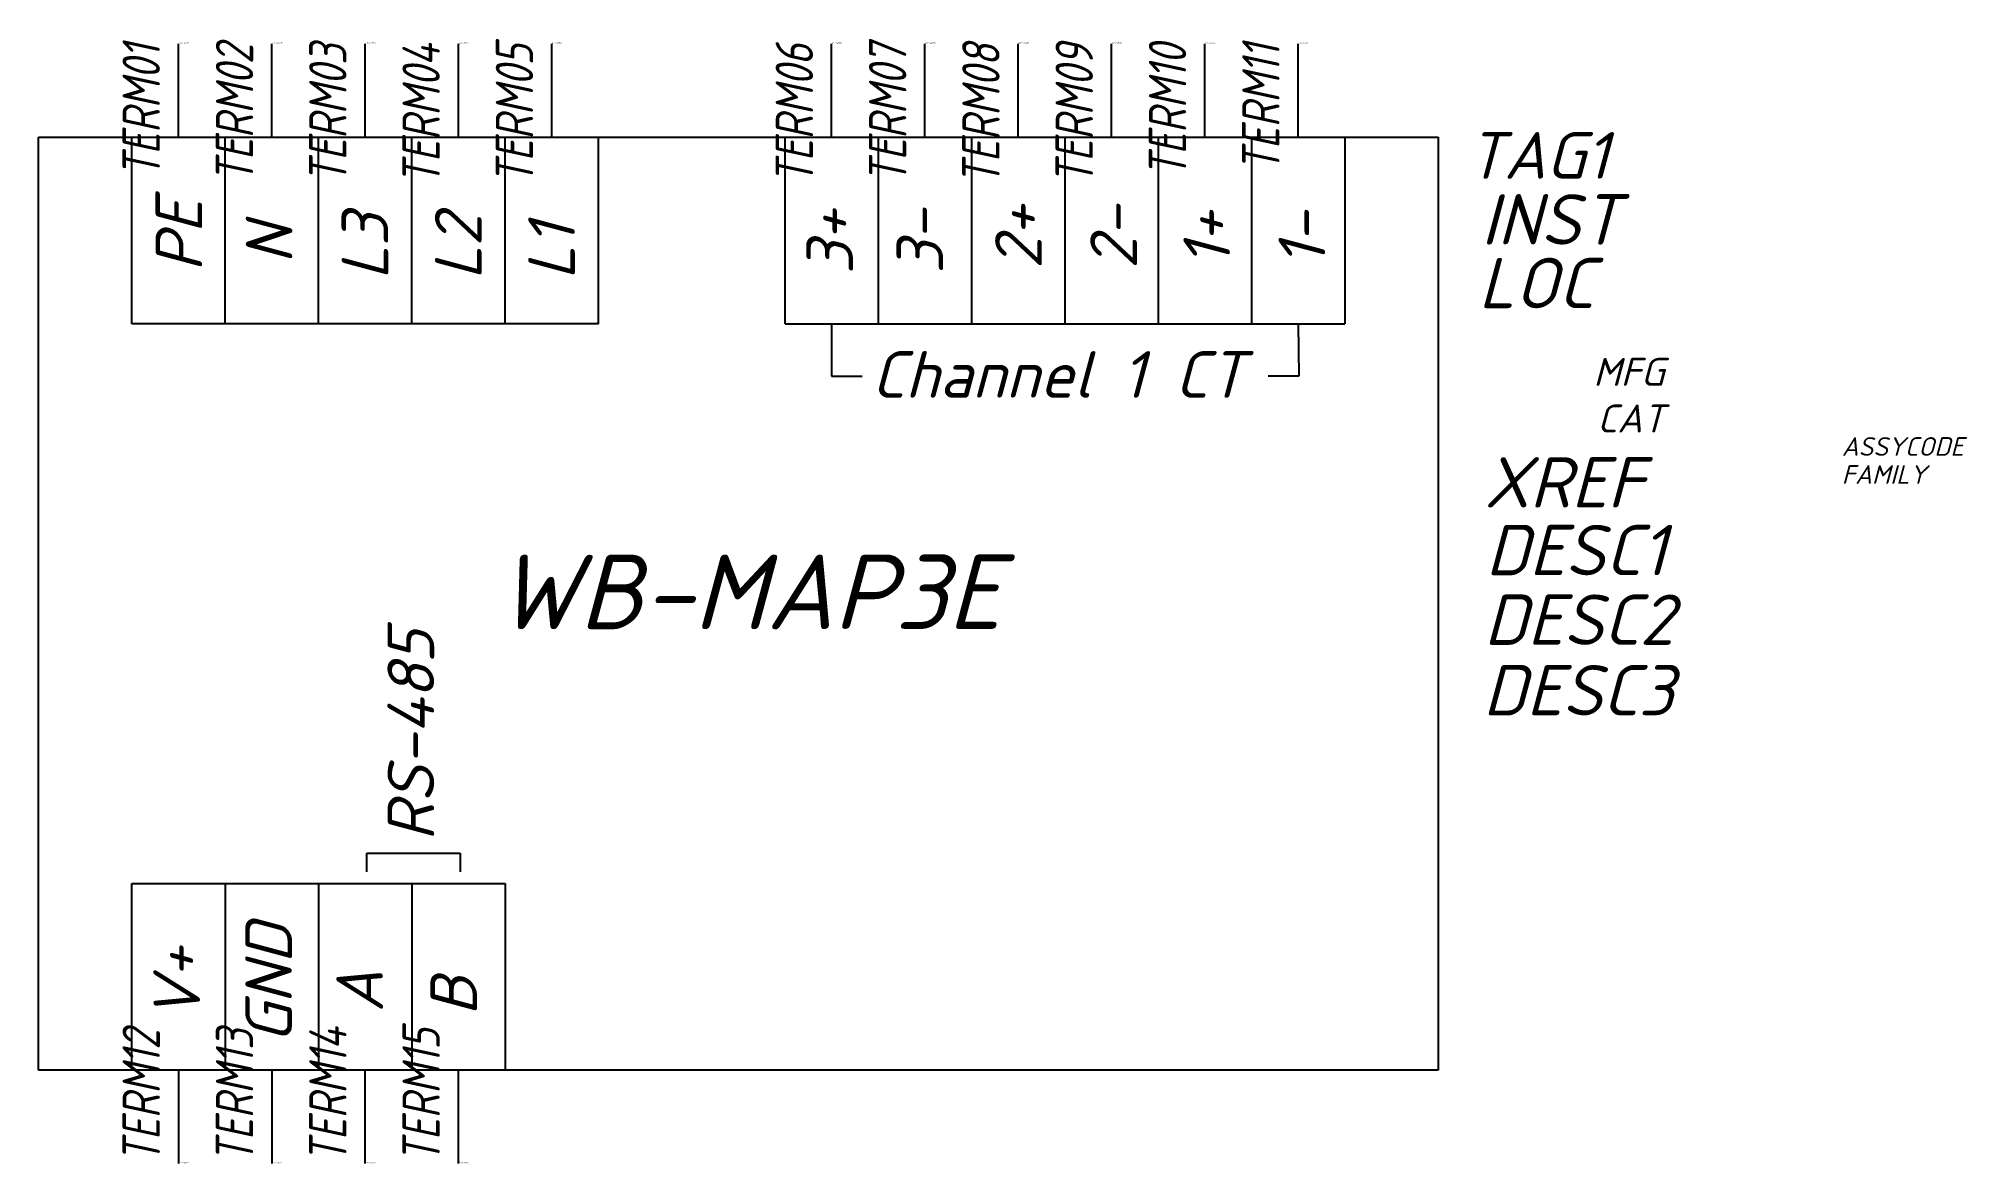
# Model space of a CAD drawing. Header units: millimetres. Extents: x -8 to 96, y -60 to 0.
import ezdxf
from ezdxf.enums import TextEntityAlignment as Align

# ---------------------------------------------------------------- set-up
doc = ezdxf.new("R2010")
doc.units = ezdxf.units.MM
doc.header["$LTSCALE"] = 6
doc.styles.add('WD_IEC', font='isocpeui.ttf', dxfattribs={"height": 2.5})
doc.styles.add('текст', font='isocpeui.ttf')

msp = doc.modelspace()

# ---------------------------------------------------------------- linework, layer by layer
for p, q in [((0, -5), (0, 0)), ((5, -5), (5, 0)), ((10, -5), (10, 0)), ((15, -5), (15, 0)), ((20, -5), (20, 0)), ((35, -5), (35, 0)), ((40, -5), (40, 0)), ((45, -5), (45, 0)), ((50, -5), (50, 0)), ((55, -5), (55, 0)), ((60, -5), (60, 0)), ((-7.5, -5), (67.5, -5)), ((-7.5, -55), (-7.5, -5)), ((-2.5, -15), (-2.5, -5)), ((2.5, -15), (2.5, -5)), ((7.5, -15), (7.5, -5)), ((12.5, -15), (12.5, -5)), ((17.5, -15), (17.5, -5)), ((22.5, -15), (22.5, -5)), ((32.5, -15), (32.5, -5)), ((37.5, -5), (37.5, -15)), ((42.5, -5), (42.5, -15)), ((47.5, -5), (47.5, -15)), ((52.5, -5), (52.5, -15)), ((57.5, -5), (57.5, -15)), ((62.5, -5), (62.5, -15)), ((67.5, -5), (67.5, -55)), ((2.5, -15), (-2.5, -15)), ((7.5, -15), (2.5, -15)), ((12.5, -15), (7.5, -15)), ((17.5, -15), (12.5, -15)), ((22.5, -15), (17.5, -15)), ((32.5, -15), (37.5, -15)), ((35, -15), (35, -17.81)), ((37.5, -15), (42.5, -15)), ((42.5, -15), (47.5, -15)), ((47.5, -15), (52.5, -15)), ((52.5, -15), (57.5, -15)), ((57.5, -15), (62.5, -15)), ((60, -15), (60.03, -17.81)), ((35, -17.81), (36.64, -17.81)), ((60.03, -17.81), (58.39, -17.81)), ((10.09, -43.37), (15.09, -43.37)), ((10.09, -44.37), (10.09, -43.37)), ((15.09, -43.37), (15.09, -44.37)), ((-2.5, -55), (-2.5, -45)), ((-2.5, -45), (17.5, -45)), ((2.5, -45), (2.5, -55)), ((7.5, -45), (7.5, -55)), ((12.5, -45), (12.5, -55)), ((17.5, -45), (17.5, -55)), ((67.5, -55), (-7.5, -55)), ((0, -55), (0, -60)), ((5, -55), (5, -60)), ((10, -60), (10, -55)), ((15, -60), (15, -55))]:
    msp.add_line(p, q)

# ---------------------------------------------------------------- texts
at = {"style": 'текст'}
for s, p in [('PE', (1.27, -12.22)), ('N', (6.11, -11.79)), ('L3', (11.24, -12.65)), ('L2', (16.24, -12.65)), ('L1', (21.24, -12.65)), ('3+', (36.15, -12.36)), ('3-', (40.98, -12.33)), ('2+', (46.26, -12.07)), ('2-', (51.36, -12.07)), ('1+', (56.35, -11.94)), ('1-', (61.45, -11.94)), ('RS-485', (13.7, -42.73)), ('GND', (6.08, -53.56)), ('V+', (1.15, -52.36)), ('A', (10.95, -51.91)), ('B', (15.99, -52.09))]:
    msp.add_text(s, height=2.5, rotation=90, dxfattribs=at).set_placement(p)
for s, height, p in [('Channel 1 CT', 2.5, (37.13, -18.97)), ('WB-MAP3E', 4, (16.99, -31.37))]:
    msp.add_text(s, height=height, dxfattribs=at).set_placement(p)
at = {"style": 'WD_IEC', "width": 0.8}
for tag, p in [('TERM01', (-1, 0)), ('TERM02', (4, 0)), ('TERM03', (9, 0)), ('TERM04', (14, 0)), ('TERM05', (19, 0)), ('TERM06', (34, 0)), ('TERM07', (39, 0)), ('TERM08', (44, 0)), ('TERM09', (49, 0)), ('TERM10', (54, 0)), ('TERM11', (59, 0))]:
    msp.add_attdef(tag, text='', height=2, rotation=90, dxfattribs=at).set_placement(p, align=Align.RIGHT)
at = {"style": 'WD_IEC', "flags": 1}
for tag, p, height in [('X2TERM01', (0, 0), 0.08), ('X2TERM02', (5, 0), 0.08), ('X2TERM03', (10, 0), 0.08), ('X2TERM04', (15, 0), 0.08), ('X2TERM05', (20, 0), 0.08), ('X2TERM06', (35, 0), 0.08), ('X2TERM07', (40, 0), 0.08), ('X2TERM08', (45, 0), 0.08), ('X2TERM09', (50, 0), 0.08), ('X2TERM10', (55, 0), 0.08), ('X2TERM11', (60, 0), 0.08), ('X2LINK', (0, -5), 0.01), ('ASSYCODE', (89.13, -22.08), 1), ('FAMILY', (89.13, -23.58), 1), ('X8TERM12', (0, -60), 0.08), ('X8TERM13', (5, -60), 0.08), ('X8TERM14', (10, -60), 0.08), ('X8TERM15', (15, -60), 0.08)]:
    msp.add_attdef(tag, p, '', height=height, dxfattribs=at)
at = {"style": 'WD_IEC'}
msp.add_attdef('TAG1', (69.05, -7.23), 'A', height=2.5, dxfattribs=at)
for tag, p in [('INST', (77.25, -10.76)), ('LOC', (75.86, -14.17)), ('XREF', (78.5, -24.85)), ('DESC1', (79.73, -28.48)), ('DESC2', (80.13, -32.21)), ('DESC3', (80.13, -35.99))]:
    msp.add_attdef(tag, text='', height=2.7, dxfattribs=at).set_placement(p, align=Align.RIGHT)
at = {"style": 'WD_IEC', "flags": 9}
for tag, text, p in [('MFG', 'Wiren Board', (79.63, -18.33)), ('CAT', 'WB-MAP3E', (79.63, -20.83))]:
    msp.add_attdef(tag, text=text, height=1.5, dxfattribs=at).set_placement(p, align=Align.RIGHT)
at = {"style": 'WD_IEC', "width": 0.8}
for tag, p in [('TERM12', (-1, -60)), ('TERM13', (4, -60)), ('TERM14', (9, -60)), ('TERM15', (14, -60))]:
    msp.add_attdef(tag, p, '', height=2, rotation=90, dxfattribs=at)

doc.saveas('drawing.dxf')
